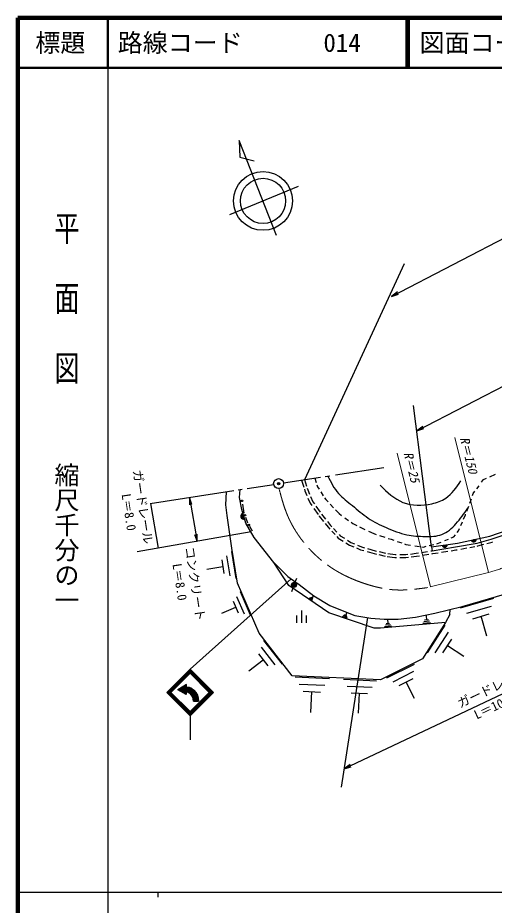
# Model space of a CAD drawing. Units: millimetres, scale not verified. Extents: x 40000 to 680000, y 20000 to 380000.
# Drawn here: x 40000 to 135316, y 202409 to 380000 of the extents above; entities that cross this region are included whole.
import ezdxf
from ezdxf.enums import TextEntityAlignment as Align

# ---------------------------------------------------------------- set-up
doc = ezdxf.new("R2010")
doc.units = ezdxf.units.MM
doc.header["$LTSCALE"] = 1000
doc.header["$PDMODE"] = 32
doc.header["$PDSIZE"] = 500
doc.linetypes.add('CHAIN', pattern=[18.5, 12, -1.5, 3.5, -1.5])
for name, color, linetype, lineweight in [('M-BGD', 7, 'Continuous', 25), ('M-BMK', 2, 'CHAIN', 13), ('M-BMK-SRVR', 3, 'Continuous', 25), ('M-STR-HTXT', 7, 'Continuous', 25), ('M-STR-STR3', 7, 'Continuous', 25), ('M-STR-STRC', 7, 'Continuous', 25), ('M-TTL', 2, 'Continuous', 140), ('M-TTL-BAND', 7, 'Continuous', 25), ('M-TTL-LINE', 7, 'Continuous', 50)]:
    doc.layers.add(name, color=color, linetype=linetype, lineweight=lineweight)
doc.layers.add('M-OTRS', color=6, linetype='Continuous')
doc.layers.add('M-TTL-TXT', color=7, linetype='Continuous')
doc.styles.add('@ＭＳ ゴシック', font='')
doc.styles.add('ＭＳ ゴシック', font='')
doc.styles.get('@ＭＳ ゴシック').set_extended_font_data('@MS Gothic')
doc.styles.get('ＭＳ ゴシック').set_extended_font_data('MS Gothic')

# ---------------------------------------------------------------- blocks, each defined once
blk = doc.blocks.new('open_arrow')
at = {"color": 0, "linetype": 'Continuous', "lineweight": -2}
blk.add_lwpolyline([(7.5, 1.25), (0, 0), (7.5, -1.25)], dxfattribs=at)

msp = doc.modelspace()

# ---------------------------------------------------------------- linework, layer by layer
at = {"layer": 'M-BGD'}
for p, q in [((99423, 287900), (99707, 286994)), ((133168, 287592), (133792, 287869)), ((134440, 288157), (135587, 288667)), ((96791, 287493), (97203, 286084)), ((97389, 287586), (97776, 286264)), ((99853, 286528), (99982, 286114)), ((99982, 286114), (100291, 285637)), ((131815, 285728), (132278, 286365)), ((132772, 287047), (133168, 287592)), ((81590, 282516), (81736, 285162)), ((84378, 283985), (84497, 285590)), ((97329, 285653), (97431, 285307)), ((97431, 285307), (97821, 284425)), ((97893, 285863), (97995, 285513)), ((97995, 285513), (98377, 284653)), ((98591, 284168), (99042, 283151)), ((100616, 285138), (101123, 284356)), ((130972, 284371), (131119, 284771)), ((131119, 284771), (131463, 285243)), ((81912, 280383), (81590, 282516)), ((84796, 281619), (84378, 283985)), ((85294, 280896), (84991, 282668)), ((98055, 283897), (98517, 282855)), ((98517, 282855), (98851, 282374)), ((99042, 283151), (99352, 282704)), ((101393, 283939), (101595, 283628)), ((101595, 283628), (102072, 283121)), ((102520, 282645), (103183, 281940)), ((130414, 282863), (130737, 283738)), ((85656, 278898), (84796, 281619)), ((99252, 281798), (100066, 280626)), ((99658, 282265), (100510, 281038)), ((100782, 280647), (101545, 279697)), ((103569, 281530), (104282, 280773)), ((104282, 280773), (104750, 280432)), ((129541, 280505), (129590, 280639)), ((129811, 281236), (130203, 282295)), ((82841, 273883), (81912, 280383)), ((86016, 278852), (85603, 280020)), ((87315, 276021), (85656, 278898)), ((100287, 280307), (100301, 280288)), ((100301, 280288), (101166, 279211)), ((101944, 279200), (102565, 278426)), ((105396, 279962), (106135, 279424)), ((106662, 279040), (107002, 278792)), ((128642, 278422), (128952, 279140)), ((129176, 279659), (129541, 280505)), ((134416, 276284), (141893, 278834)), ((86985, 277249), (86431, 278165)), ((101495, 278800), (102111, 278032)), ((102111, 278032), (102436, 277687)), ((102565, 278426), (102821, 278153)), ((102811, 277287), (103473, 276581)), ((103184, 277766), (103853, 277052)), ((107002, 278792), (107839, 278390)), ((108343, 278148), (109424, 277629)), ((110129, 277291), (111201, 276776)), ((127924, 277003), (128164, 277314)), ((128164, 277314), (128368, 277788)), ((91256, 270965), (87315, 276021)), ((103817, 276215), (104118, 275894)), ((104118, 275894), (105066, 275296)), ((104266, 276612), (104503, 276361)), ((104503, 276361), (105338, 275834)), ((105959, 275442), (106632, 275017)), ((111201, 276776), (111720, 276607)), ((112332, 276407), (113396, 276059)), ((114116, 275823), (114694, 275634)), ((114694, 275634), (115220, 275453)), ((125409, 275366), (126141, 275672)), ((126700, 275905), (127257, 276138)), ((127257, 276138), (127556, 276526)), ((127982, 274893), (134416, 276284)), ((131874, 274884), (134718, 275665)), ((134718, 275665), (137283, 276502)), ((83965, 266845), (82841, 273883)), ((105637, 274936), (106355, 274483)), ((106355, 274483), (107198, 274133)), ((106632, 275017), (107365, 274713)), ((107735, 273910), (108585, 273557)), ((107933, 274477), (108783, 274124)), ((108585, 273557), (109220, 273376)), ((108783, 274124), (109357, 273960)), ((109987, 273781), (111475, 273357)), ((115920, 275212), (116798, 274909)), ((117338, 274723), (117617, 274627)), ((117617, 274627), (118533, 274487)), ((119455, 274346), (120336, 274212)), ((120852, 274134), (121143, 274089)), ((121143, 274089), (121728, 274235)), ((122322, 274384), (123234, 274612)), ((122794, 274139), (127982, 274893)), ((122794, 274139), (122923, 273355)), ((122923, 273355), (127561, 274104)), ((123800, 274753), (123965, 274795)), ((123965, 274795), (124707, 275088)), ((126666, 273351), (127662, 273512)), ((127561, 274104), (131874, 274884)), ((127662, 273512), (127921, 273559)), ((128664, 273693), (129859, 273910)), ((130428, 274013), (131413, 274191)), ((131903, 274280), (132007, 274299)), ((132007, 274299), (133231, 274635)), ((133866, 274809), (134890, 275090)), ((134890, 275090), (134935, 275105)), ((81780, 272357), (82420, 268317)), ((82750, 273197), (83600, 267807)), ((109918, 273177), (111327, 272775)), ((111327, 272775), (111747, 272681)), ((111475, 273357), (111773, 273290)), ((112247, 272569), (113511, 272286)), ((112313, 273169), (113584, 272885)), ((113897, 272200), (115458, 271990)), ((114003, 272791), (115500, 272590)), ((115458, 271990), (115748, 271988)), ((115500, 272590), (115696, 272588)), ((116433, 272584), (117626, 272577)), ((116433, 271984), (117661, 271977)), ((117626, 272577), (118046, 272630)), ((117661, 271977), (118182, 272042)), ((118568, 272695), (119712, 272839)), ((118703, 272107), (119797, 272244)), ((119712, 272839), (120152, 272909)), ((119797, 272244), (120344, 272333)), ((120759, 273007), (121984, 273204)), ((120988, 272436), (122210, 272633)), ((122613, 273305), (122923, 273355)), ((122802, 272728), (123018, 272763)), ((123018, 272763), (124073, 272933)), ((124757, 273043), (126034, 273249)), ((77790, 269647), (81030, 270167)), ((80810, 271507), (81240, 268817)), ((94237, 266402), (91256, 270965)), ((91256, 270965), (94056, 268191)), ((94056, 268191), (96285, 266584)), ((88266, 256874), (83965, 266845)), ((102196, 260906), (94237, 266402)), ((95456, 266969), (95856, 267886)), ((96285, 266584), (99241, 264302)), ((84460, 265197), (86470, 260547)), ((95081, 266043), (94732, 265106)), ((128899, 262202), (141006, 265754)), ((83100, 263227), (84100, 260897)), ((83780, 264217), (85290, 260727)), ((98980, 263377), (98310, 263837)), ((98990, 263567), (98490, 263917)), ((99000, 263757), (98660, 263987)), ((99110, 264277), (98830, 263877)), ((99241, 264302), (102455, 262384)), ((128590, 261907), (135210, 263847)), ((80810, 260857), (83600, 262067)), ((96733, 261418), (96733, 258918)), ((102455, 262384), (105203, 261243)), ((105203, 261243), (107407, 260414)), ((123455, 260880), (128899, 262202)), ((126436, 260569), (126507, 261622)), ((129810, 260827), (134770, 262287)), ((95733, 260418), (95733, 258918)), ((97733, 258918), (97733, 260418)), ((111322, 257821), (102196, 260906)), ((105980, 259837), (104940, 260187)), ((105920, 260097), (105140, 260357)), ((105860, 260347), (105340, 260517)), ((105810, 261057), (105600, 260437)), ((107407, 260414), (110622, 259869)), ((110622, 259869), (113266, 259636)), ((113266, 259636), (116118, 259636)), ((113960, 259627), (114040, 258777)), ((116118, 259636), (119592, 260077)), ((119592, 260077), (123455, 260880)), ((122140, 259517), (121370, 259447)), ((121680, 260407), (121760, 259487)), ((126436, 260569), (125581, 258988)), ((131020, 259747), (134330, 260717)), ((133840, 256257), (132680, 260237)), ((112592, 257873), (111322, 257821)), ((125581, 258988), (112592, 257873)), ((114790, 258267), (113370, 258147)), ((114590, 258537), (113530, 258447)), ((114390, 258807), (113680, 258747)), ((125581, 258988), (120963, 251694)), ((122580, 258927), (121040, 258797)), ((122360, 259227), (121210, 259127)), ((121980, 252937), (125470, 258447)), ((94913, 248321), (88266, 256874)), ((123520, 252927), (126140, 257057)), ((88670, 254067), (91450, 250497)), ((89160, 255407), (92860, 250637)), ((125060, 252917), (126810, 255667)), ((129240, 252197), (125940, 254297)), ((88180, 252727), (90030, 250347)), ((86240, 249317), (89110, 251537)), ((120963, 251694), (112556, 247490)), ((113820, 247897), (119340, 250667)), ((115070, 247137), (119210, 249217)), ((112556, 247490), (94913, 248321)), ((95460, 248087), (102390, 247767)), ((105150, 247637), (111770, 247327)), ((116310, 246377), (119070, 247767)), ((119350, 243757), (117690, 247077)), ((96270, 246667), (101460, 246427)), ((97070, 245237), (100530, 245077)), ((98600, 241007), (98800, 245157)), ((105920, 246277), (110880, 246047)), ((106680, 244917), (109990, 244757)), ((108150, 240867), (108340, 244837))]:
    msp.add_line(p, q, dxfattribs=at)
for centre, radius in [((84878, 283333), 150), ((84878, 283333), 100), ((84878, 283333), 50), ((85448, 280458), 150), ((85448, 280458), 100), ((85448, 280458), 50), ((86224, 278509), 150), ((86224, 278509), 100), ((86224, 278509), 50), ((95256, 266511), 500), ((95256, 266511), 500), ((95256, 266511), 450), ((95256, 266511), 400), ((95256, 266511), 350), ((95256, 266511), 300), ((95256, 266511), 250), ((95256, 266511), 200), ((95256, 266511), 150), ((95256, 266511), 100), ((95256, 266511), 50)]:
    msp.add_circle(centre, radius, dxfattribs=at)
for centre, radius, start, end in [((85226, 280259), 600, 107.54094, 287.54094), ((85226, 280259), 550, 107.54094, 287.54094), ((85226, 280259), 500, 107.54094, 287.54094), ((85226, 280259), 450, 107.54094, 287.54094), ((85226, 280259), 400, 107.54094, 287.54094), ((85226, 280259), 350, 107.54094, 287.54094), ((85226, 280259), 300, 107.54094, 287.54094), ((85226, 280259), 250, 107.54094, 287.54094), ((85226, 280259), 200, 107.54094, 287.54094), ((85226, 280259), 150, 107.54094, 287.54094), ((85226, 280259), 100, 107.54094, 287.54094), ((85226, 280259), 50, 107.54094, 287.54094), ((131199, 275588), 500, 192.20047, 12.20047), ((131199, 275588), 500, 192.20047, 12.20047), ((131199, 275588), 450, 192.20047, 12.20047), ((131199, 275588), 400, 192.20047, 12.20047), ((131199, 275588), 350, 192.20047, 12.20047), ((131199, 275588), 300, 192.20047, 12.20047), ((131199, 275588), 250, 192.20047, 12.20047), ((131199, 275588), 200, 192.20047, 12.20047), ((131199, 275588), 150, 192.20047, 12.20047), ((131199, 275588), 100, 192.20047, 12.20047), ((131199, 275588), 50, 192.20047, 12.20047), ((125388, 274516), 500, 188.26449, 8.26449), ((125388, 274516), 500, 188.26449, 8.26449), ((125388, 274516), 450, 188.26449, 8.26449), ((125388, 274516), 400, 188.26449, 8.26449), ((125388, 274516), 350, 188.26449, 8.26449), ((125388, 274516), 300, 188.26449, 8.26449), ((125388, 274516), 250, 188.26449, 8.26449), ((125388, 274516), 200, 188.26449, 8.26449), ((125388, 274516), 150, 188.26449, 8.26449), ((125388, 274516), 100, 188.26449, 8.26449), ((125388, 274516), 50, 188.26449, 8.26449)]:
    msp.add_arc(centre, radius, start, end, dxfattribs=at)
for points, knots in [([(102008, 288301), (102641, 287061), (103273, 285820), (104166, 284802), (104968, 283888), (105982, 283153), (106948, 282374), (107995, 281531), (108987, 280637), (110085, 279895), (111216, 279131), (112460, 278529), (113728, 277972), (115062, 277387), (116423, 276851), (117826, 276556), (119010, 276306), (120224, 276228), (121468, 276202), (122629, 276177), (123816, 276199), (124858, 276606), (125926, 277025), (126842, 277849), (127641, 278731), (128537, 279721), (129286, 280782), (130036, 281843)], [0, 0, 0, 0, 1, 1, 1, 2, 2, 2, 3, 3, 3, 4, 4, 4, 5, 5, 5, 6, 6, 6, 7, 7, 7, 8, 8, 8, 9, 9, 9, 9]), ([(112495, 286436), (113911, 285074), (115327, 283712), (117058, 283027), (118813, 282332), (120891, 282334), (122827, 282765), (123829, 282988), (124793, 283326), (125606, 283866), (126860, 284699), (127754, 286013), (128648, 287327)], [0, 0, 0, 0, 1, 1, 1, 2, 2, 2, 3, 3, 3, 4, 4, 4, 4])]:
    msp.add_open_spline(points, degree=3, knots=knots, dxfattribs=at)
at = {"layer": 'M-BMK'}
msp.add_line((134161, 268996), (122063, 265984), dxfattribs=at)
for points, knots in [([(134161, 268996), (138946, 270477), (143732, 271958), (148429, 273688), (151617, 274861), (154765, 276150), (157868, 277540), (160684, 278801), (163463, 280145), (166164, 281630), (168590, 282964), (170953, 284410), (173312, 285859), (174185, 286395), (175057, 286932), (175930, 287468)], [0, 0, 0, 0, 1, 1, 1, 2, 2, 2, 3, 3, 3, 4, 4, 4, 5, 5, 5, 5]), ([(92266, 285769), (92735, 284012), (93204, 282255), (93895, 280580), (94903, 278135), (96385, 275866), (98176, 273890), (99780, 272121), (101632, 270585), (103662, 269363), (105340, 268353), (107141, 267557), (109006, 266910), (111169, 266160), (113419, 265612), (115679, 265505), (117801, 265405), (119932, 265695), (122063, 265984)], [0, 0, 0, 0, 1, 1, 1, 2, 2, 2, 3, 3, 3, 4, 4, 4, 5, 5, 5, 6, 6, 6, 6])]:
    msp.add_open_spline(points, degree=3, knots=knots, dxfattribs=at)
at = {"layer": 'M-BMK-SRVR'}
for p, q in [((91771, 336444), (84266, 355416)), ((84266, 355416), (84428, 352127)), ((84428, 352127), (87289, 351368)), ((82422, 340633), (96131, 346323)), ((103539, 288538), (113225, 290037)), ((93177, 286933), (100580, 288080)), ((101516, 288224), (102448, 288369)), ((85860, 285800), (91200, 286627)), ((66517, 282806), (83240, 285395)), ((84112, 285530), (84916, 285654))]:
    msp.add_line(p, q, dxfattribs=at)
for centre, radius in [((89068, 343349), 5885), ((89068, 343349), 4520), ((92188, 286780), 1000)]:
    msp.add_circle(centre, radius, dxfattribs=at)
at = {"layer": 'M-OTRS'}
msp.add_point((92185, 286780), dxfattribs=at)
at = {"layer": 'M-STR-HTXT', "lineweight": 13}
for p, q in [((127421, 296035), (134152, 268994)), ((115897, 292877), (122561, 266108))]:
    msp.add_line(p, q, dxfattribs=at)
at = {"layer": 'M-STR-STR3'}
for p, q in [((114789, 324254), (193553, 365108)), ((119825, 297348), (204573, 341306)), ((97407, 287588), (117352, 330817)), ((122794, 274139), (119183, 302402)), ((66523, 282774), (68087, 273856)), ((74327, 284015), (75869, 275220)), ((86691, 277103), (82484, 276380)), ((82484, 276380), (63898, 273121)), ((193459, 271505), (105275, 229702)), ((109937, 259985), (104709, 226025))]:
    msp.add_line(p, q, dxfattribs=at)
at = {"layer": 'M-STR-STRC'}
for p, q in [((74476, 249665), (94661, 267754)), ((69809, 244998), (74476, 249665)), ((69951, 244998), (74476, 249524)), ((70092, 244998), (74476, 249382)), ((70233, 244998), (74476, 249241)), ((70304, 244927), (74547, 249170)), ((70375, 244857), (74618, 249099)), ((70446, 244786), (74688, 249029)), ((74264, 249029), (78507, 244786)), ((74335, 249099), (78577, 244857)), ((74405, 249170), (78648, 244927)), ((74476, 249665), (79143, 244998)), ((74476, 249524), (79002, 244998)), ((74476, 249382), (78860, 244998)), ((74476, 249241), (78719, 244998)), ((70375, 245140), (74618, 240897)), ((70446, 245210), (74688, 240968)), ((73757, 246563), (71995, 245546)), ((73695, 244565), (71995, 245546)), ((72057, 245510), (72057, 245581)), ((72157, 245452), (72157, 245639)), ((72257, 245395), (72257, 245697)), ((72357, 245337), (72357, 245754)), ((72457, 245279), (72457, 245812)), ((72557, 245222), (72557, 245870)), ((72657, 245164), (72657, 245928)), ((73757, 246563), (72727, 245533)), ((73695, 244565), (72727, 245533)), ((72757, 245106), (72757, 245985)), ((72857, 245048), (72857, 246043)), ((72957, 244991), (72957, 246101)), ((73057, 244933), (73057, 246159)), ((73157, 244875), (73157, 246216)), ((73257, 244817), (73257, 246274)), ((73357, 244760), (73357, 246332)), ((73457, 244802), (73457, 246390)), ((73557, 244702), (73557, 246447)), ((73657, 244602), (73657, 246505)), ((73657, 245969), (74258, 245931)), ((73657, 245869), (74226, 245833)), ((73657, 245768), (74195, 245735)), ((73657, 245668), (74164, 245637)), ((73657, 245568), (74132, 245538)), ((73657, 245468), (74101, 245440)), ((73657, 245368), (74069, 245342)), ((73657, 245267), (74038, 245244)), ((73657, 245167), (74006, 245145)), ((73757, 246063), (73757, 246563)), ((73757, 246063), (74289, 246030)), ((73757, 246063), (73760, 246063)), ((74006, 245145), (74620, 244764)), ((74038, 245244), (74689, 244838)), ((74069, 245342), (74759, 244913)), ((74101, 245440), (74828, 244987)), ((74132, 245538), (74897, 245062)), ((74164, 245637), (74967, 245136)), ((74195, 245735), (75036, 245211)), ((74226, 245833), (75106, 245286)), ((74258, 245931), (75175, 245360)), ((74264, 240968), (78507, 245210)), ((74289, 246030), (75245, 245435)), ((74289, 246030), (74751, 245826)), ((74335, 240897), (78577, 245140)), ((74751, 245826), (75245, 245435)), ((74967, 245136), (75577, 244297)), ((75036, 245211), (75671, 244337)), ((75106, 245286), (75765, 244377)), ((75175, 245360), (75860, 244418)), ((75245, 245435), (75954, 244458)), ((75245, 245435), (75632, 244994)), ((69809, 244998), (74476, 240331)), ((69951, 244998), (74476, 240473)), ((70092, 244998), (74476, 240614)), ((70233, 244998), (74476, 240755)), ((70304, 245069), (74547, 240826)), ((73975, 245047), (73695, 245065)), ((73695, 245065), (73695, 244565)), ((74550, 244689), (73975, 245047)), ((74405, 240826), (78648, 245069)), ((74476, 240755), (78719, 244998)), ((74476, 240614), (78860, 244998)), ((74476, 240473), (79002, 244998)), ((74476, 240331), (79143, 244998)), ((75012, 244054), (74550, 244689)), ((74620, 244764), (75106, 244095)), ((74689, 244838), (75200, 244135)), ((74759, 244913), (75294, 244175)), ((74828, 244987), (75388, 244216)), ((74897, 245062), (75483, 244256)), ((75163, 243229), (75012, 244054)), ((75106, 244095), (75265, 243229)), ((75200, 244135), (75367, 243229)), ((75294, 244175), (75469, 243229)), ((75388, 244216), (75570, 243229)), ((75483, 244256), (75672, 243229)), ((75577, 244297), (75774, 243229)), ((75632, 244994), (75954, 244458)), ((75671, 244337), (75875, 243229)), ((75765, 244377), (75977, 243229)), ((75860, 244418), (76079, 243229)), ((75954, 244458), (76180, 243229)), ((75954, 244458), (76103, 243881)), ((76103, 243881), (76180, 243229)), ((75163, 243229), (76180, 243229)), ((74476, 240331), (74476, 235536))]:
    msp.add_line(p, q, dxfattribs=at)
at = {"layer": 'M-TTL'}
for p, q in [((40000, 380000), (40000, 20000)), ((680000, 380000), (40000, 380000))]:
    msp.add_line(p, q, dxfattribs=at)
at = {"layer": 'M-TTL-BAND'}
for p, q in [((58000, 370000), (58000, 20000)), ((40000, 205000), (579000, 205000)), ((68000, 205000), (68000, 204000))]:
    msp.add_line(p, q, dxfattribs=at)
at = {"layer": 'M-TTL-LINE'}
for p, q in [((58000, 380000), (58000, 370000)), ((117750, 380000), (117750, 370000)), ((118250, 380000), (118250, 370000)), ((40000, 370000), (680000, 370000))]:
    msp.add_line(p, q, dxfattribs=at)

# ---------------------------------------------------------------- block references
at = {"layer": 'M-STR-STR3', "xscale": 193, "yscale": 193}
for p, rotation in [((114789, 324254), 27.4), ((119825, 297348), 27.4), ((74327, 284015), 279.9), ((75869, 275220), 99.9), ((105275, 229702), 25.4)]:
    msp.add_blockref('open_arrow', p, dxfattribs=dict(at, rotation=rotation))

# ---------------------------------------------------------------- texts
at = {"layer": 'M-STR-HTXT', "style": 'ＭＳ ゴシック', "oblique": 15}
for s, p in [('R＝150', (130202, 296332)), ('R＝25', (118943, 293341))]:
    msp.add_text(s, height=1833, rotation=284.036, dxfattribs=at).set_placement(p, align=Align.TOP_LEFT)
at = {"layer": 'M-STR-STR3', "style": 'ＭＳ ゴシック'}
for s, rotation, p in [('ガードレール', 278.591, (62465, 289326)), ('L＝8.0', 278.563, (60221, 284553)), ('コンクリート', 278.591, (72905, 273958)), ('L＝8.0', 278.563, (70402, 270587)), ('ガードレール', 25.394, (128717, 241360)), ('L＝105.0', 25.153, (132040, 239070))]:
    msp.add_text(s, height=1833, rotation=rotation, dxfattribs=at).set_placement(p, align=Align.BOTTOM_LEFT)
at = {"layer": 'M-TTL-BAND', "style": '@ＭＳ ゴシック', "width": 1.4}
msp.add_text('平  面  図', height=3666, rotation=270, dxfattribs=at).set_placement((49777, 306475), align=Align.MIDDLE_RIGHT)
at = {"layer": 'M-TTL-BAND', "style": '@ＭＳ ゴシック'}
msp.add_text('縮尺千分の一', height=3666, rotation=270, dxfattribs=at).set_placement((49777, 261030), align=Align.MIDDLE_RIGHT)
at = {"layer": 'M-TTL-TXT', "style": 'ＭＳ ゴシック'}
msp.add_text('標題', height=3666, dxfattribs=at).set_placement((48500, 375000), align=Align.MIDDLE_CENTER)
for s, p in [('路線コード', (60000, 375000)), ('014', (101142, 375000)), ('図面コード', (120380, 375000))]:
    msp.add_text(s, height=3666, dxfattribs=at).set_placement(p, align=Align.MIDDLE_LEFT)

doc.saveas('drawing.dxf')
